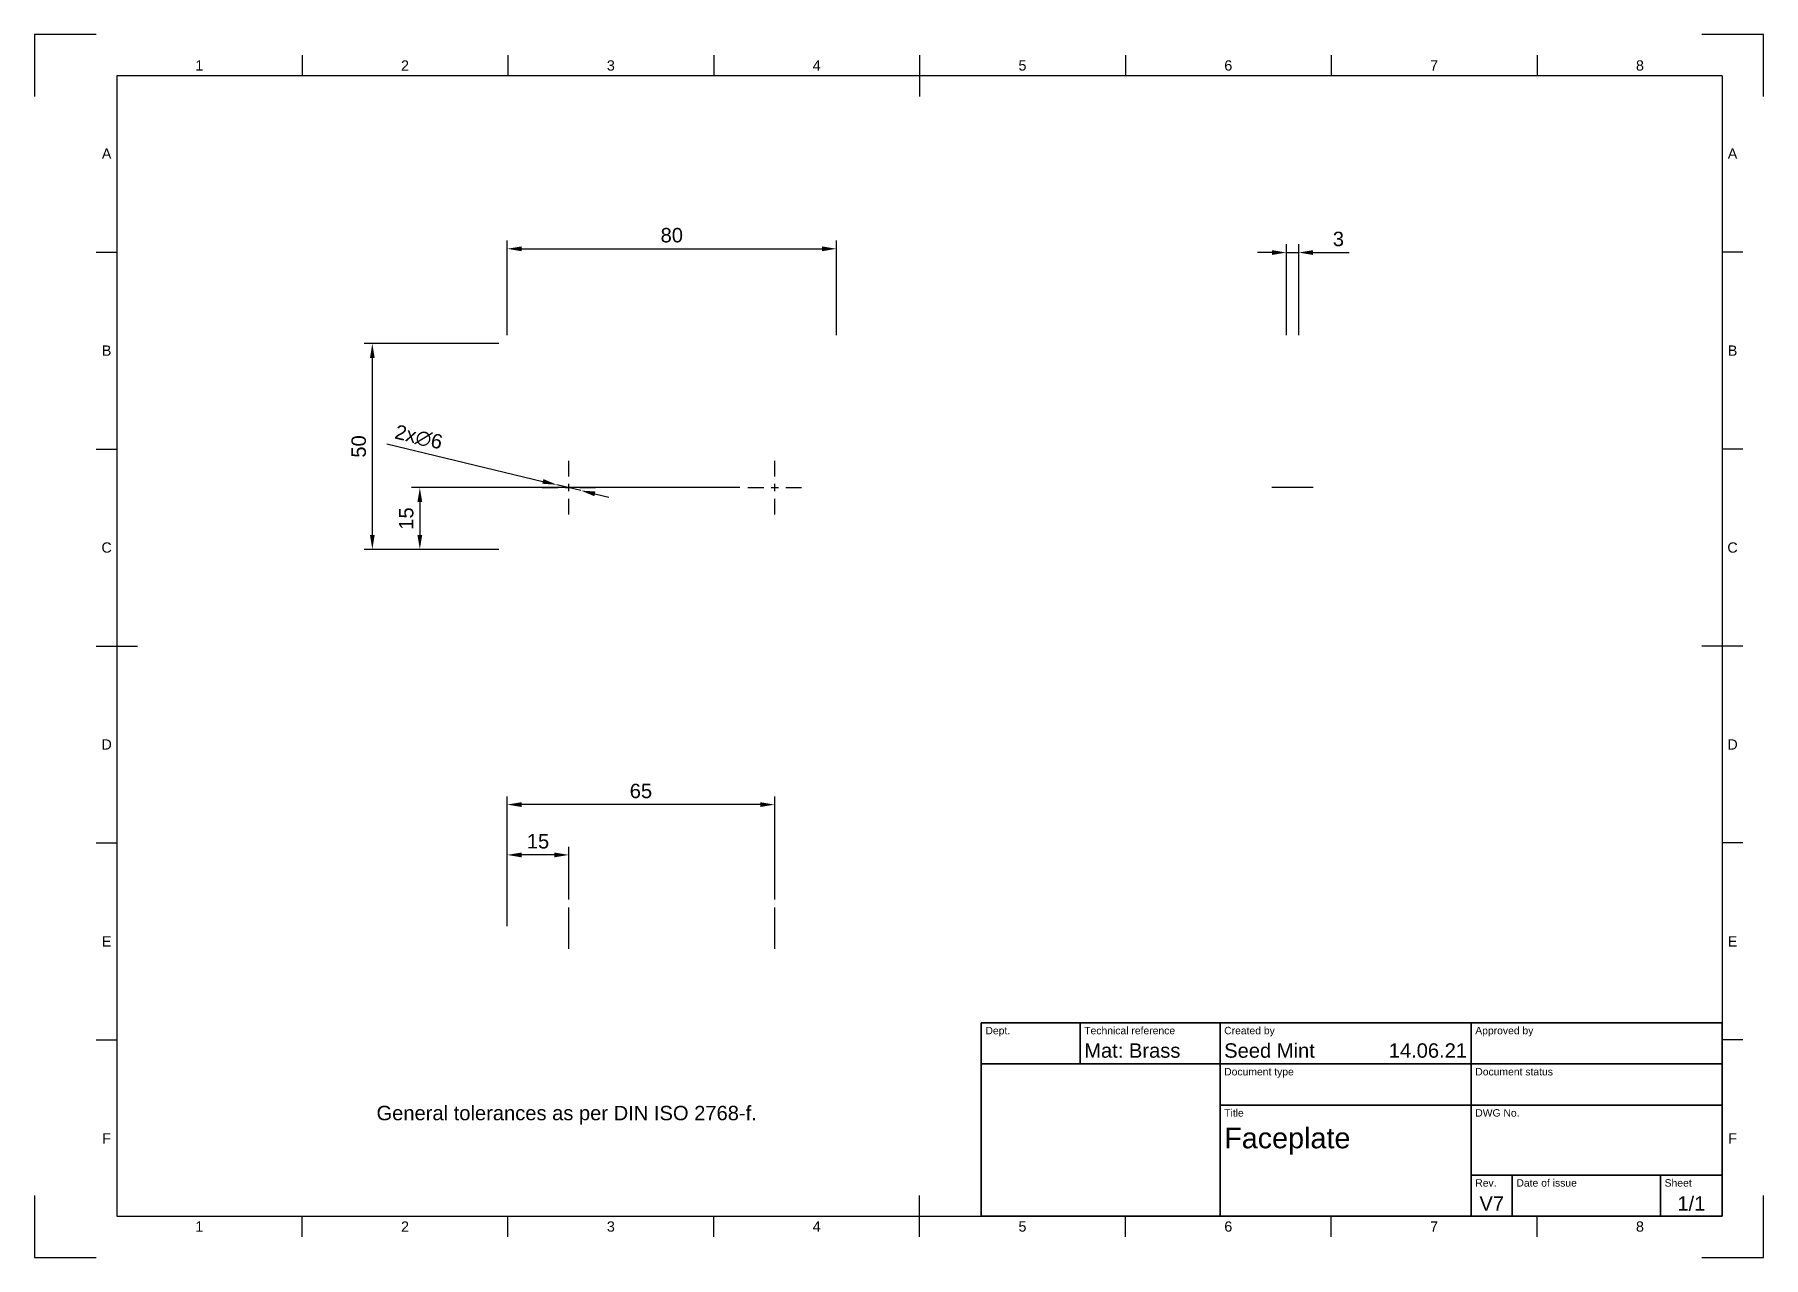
# Paper-space layout 'Plan1' of a CAD drawing. Header units: millimetres. Extents: x 0 to 420, y 0 to 297.
import ezdxf
from ezdxf.enums import TextEntityAlignment as Align

# ---------------------------------------------------------------- set-up
doc = ezdxf.new("R2010")
doc.units = ezdxf.units.MM
doc.header["$LTSCALE"] = 0.75
doc.linetypes.add('CENTER2', pattern=[28.575, 19.05, -3.175, 3.175, -3.175])
for name, color, linetype, lineweight in [('Annotations', 7, 'Continuous', 25), ('Border', 7, 'Continuous', 25), ('Center Lines', 7, 'CENTER2', 25), ('Dimensions', 7, 'Continuous', 25), ('TitleBlock', 7, 'Continuous', 35)]:
    doc.layers.add(name, color=color, linetype=linetype, lineweight=lineweight)
doc.styles.add('FusionTitle', font='Arial.ttf')
doc.styles.get("Standard").update_dxf_attribs({"font": 'Arial.ttf'})
doc.dimstyles.new('ISO-25', dxfattribs={"dimtxt": 3.5, "dimasz": 3.5, "dimexe": 2, "dimexo": 2, "dimgap": 1.5, "dimtad": 1, "dimzin": 12, "dimdsep": 46, "dimtxsty": 'Standard', "dimcen": 0, "dimclrd": 256, "dimclre": 256, "dimclrt": 256, "dimazin": 3, "dimtp": 0.1, "dimtm": 0.1, "dimtfac": 0.714, "dimtmove": 0, "dimatfit": 3, "dimfxl": 1, "dimtzin": 12, "dimarcsym": 0})

# ---------------------------------------------------------------- blocks, each defined once
blk = doc.blocks.new('ISO_A3_SHEET')
at = {"layer": 'Border'}
for p, q in [((65, 292), (65, 287)), ((115, 292), (115, 287)), ((165, 292), (165, 287)), ((215, 292), (215, 282)), ((265, 292), (265, 287)), ((315, 292), (315, 287)), ((365, 292), (365, 287)), ((410, 287), (20, 287)), ((20, 287), (20, 10)), ((410, 287), (410, 10)), ((15, 244.16666), (20, 244.16666)), ((415, 244.16666), (410, 244.16666)), ((15, 196.33333), (20, 196.33333)), ((415, 196.33333), (410, 196.33333)), ((15, 148.5), (25, 148.5)), ((415, 148.5), (405, 148.5)), ((15, 100.66667), (20, 100.66667)), ((415, 100.66667), (410, 100.66667)), ((15, 52.83334), (20, 52.83334)), ((415, 52.83334), (410, 52.83334)), ((215, 5), (215, 15)), ((20, 10), (410, 10)), ((65, 5), (65, 10)), ((115, 5), (115, 10)), ((165, 5), (165, 10)), ((265, 5), (265, 10)), ((315, 5), (315, 10)), ((365, 5), (365, 10))]:
    blk.add_line(p, q, dxfattribs=at)
at = {"layer": 'Defpoints'}
for p, q in [((15, 297), (0, 297)), ((0, 297), (0, 282)), ((420, 297), (405, 297)), ((420, 282), (420, 297)), ((0, 15), (0, 0)), ((420, 0), (420, 15)), ((0, 0), (15, 0)), ((405, 0), (420, 0))]:
    blk.add_line(p, q, dxfattribs=at)
at = {"layer": 'Border', "style": 'FusionTitle'}
for s, p in [('1', (40, 289.5)), ('2', (90, 289.5)), ('3', (140, 289.5)), ('4', (190, 289.5)), ('5', (240, 289.5)), ('6', (290, 289.5)), ('7', (340, 289.5)), ('8', (390, 289.5)), ('A', (17.5, 268.08333)), ('A', (412.5, 268.08333)), ('B', (17.5, 220.25)), ('B', (412.5, 220.25)), ('C', (17.5, 172.41667)), ('C', (412.5, 172.41667)), ('D', (17.5, 124.58334)), ('D', (412.5, 124.58334)), ('E', (17.5, 76.75001)), ('E', (412.5, 76.75001)), ('F', (17.5, 28.91668)), ('F', (412.5, 28.91668)), ('1', (40, 7.5)), ('2', (90, 7.5)), ('3', (140, 7.5)), ('4', (190, 7.5)), ('5', (240, 7.5)), ('6', (290, 7.5)), ('7', (340, 7.5)), ('8', (390, 7.5))]:
    blk.add_text(s, height=2.5, dxfattribs=at).set_placement(p, align=Align.MIDDLE)
blk = doc.blocks.new('ISO_TITLEBLOCK')
at = {"layer": 'TitleBlock'}
for p, q in [((0, 47), (-180, 47)), ((-180, 47), (-180, 0)), ((-156, 37), (-156, 47)), ((-122, 0), (-122, 47)), ((-61, 0), (-61, 47)), ((0, 0), (0, 47)), ((-180, 37), (0, 37)), ((-122, 27), (0, 27)), ((-61, 10), (0, 10)), ((-51, 0), (-51, 10)), ((-15, 0), (-15, 10)), ((-180, 0), (0, 0))]:
    blk.add_line(p, q, dxfattribs=at)
at = {"layer": 'TitleBlock', "style": 'FusionTitle'}
for s, p in [('Dept.', (-179, 46)), ('Technical reference', (-155, 46)), ('Created by', (-121, 46)), ('Approved by', (-60, 46)), ('Document type', (-121, 36)), ('Document status', (-60, 36)), ('Title', (-121, 26)), ('DWG No.', (-60, 26)), ('Rev.', (-60, 9)), ('Date of issue', (-50, 9)), ('Sheet', (-14, 9))]:
    blk.add_text(s, height=1.8, dxfattribs=at).set_placement(p, align=Align.TOP_LEFT)
for tag, height, p in [('DEPT', 3.5, (-179, 42)), ('TECHNICAL_REFERENCE', 3.5, (-155, 42)), ('CREATED_BY', 3.5, (-121, 42)), ('APPROVED_BY', 3.5, (-60, 42)), ('DOCUMENT_TYPE', 3.5, (-121, 32)), ('DOCUMENT_STATUS', 3.5, (-60, 32)), ('TITLE_1', 5, (-121, 21.5)), ('TITLE_2', 5, (-121, 14)), ('TITLE_3', 5, (-121, 6.5)), ('DATE_OF_ISSUE', 3.5, (-50, 5))]:
    blk.add_attdef(tag, text='', height=height, dxfattribs=at).set_placement(p, align=Align.TOP_LEFT)
for tag, p in [('CREATED_DATE', (-62, 42)), ('APPROVED_DATE', (-0.99, 42))]:
    blk.add_attdef(tag, text='', height=3.5, dxfattribs=at).set_placement(p, align=Align.TOP_RIGHT)
for tag, height, p in [('DRAWING_NUMBER', 5, (-30.5, 19.75)), ('REV', 3.5, (-56, 4.85)), ('SHEET', 3.5, (-7.5, 4.85))]:
    blk.add_attdef(tag, text='', height=height, dxfattribs=at).set_placement(p, align=Align.TOP_CENTER)
blk = doc.blocks.new('*U23')
at = {"layer": 'Center Lines', "color": 0, "ltscale": 0.75, "transparency": 16777216}
for p, q in [((0, 2.68), (0, 6.5)), ((-6.5, 0), (-2.68, 0)), ((2.68, 0), (6.5, 0)), ((0, -6.5), (0, -2.68))]:
    blk.add_line(p, q, dxfattribs=at)
at = {"layer": 'Center Lines', "color": 0, "linetype": 'Continuous', "ltscale": 0.75, "transparency": 16777216}
for p, q in [((-0.89, 0), (0.89, 0)), ((0, -0.89), (0, 0.89))]:
    blk.add_line(p, q, dxfattribs=at)
blk = doc.blocks.new('*U24')
at = {"layer": 'Center Lines', "color": 0, "ltscale": 0.75, "transparency": 16777216}
for p, q in [((0, 2.68), (0, 6.5)), ((-6.5, 0), (-2.68, 0)), ((2.68, 0), (6.5, 0)), ((0, -6.5), (0, -2.68))]:
    blk.add_line(p, q, dxfattribs=at)
at = {"layer": 'Center Lines', "color": 0, "linetype": 'Continuous', "ltscale": 0.75, "transparency": 16777216}
for p, q in [((-0.89, 0), (0.89, 0)), ((0, -0.89), (0, 0.89))]:
    blk.add_line(p, q, dxfattribs=at)
blk = doc.blocks.new('*U25')
at = {"layer": 'Center Lines', "color": 0, "ltscale": 0.75, "transparency": 16777216}
blk.add_line((5, 0), (-5, 0), dxfattribs=at)
blk = doc.blocks.new('*U26')
at = {"layer": 'Center Lines', "color": 0, "ltscale": 0.75, "transparency": 16777216}
blk.add_line((0, -5), (0, 5), dxfattribs=at)
blk = doc.blocks.new('*U27')
at = {"layer": 'Center Lines', "color": 0, "ltscale": 0.75, "transparency": 16777216}
blk.add_line((0, -5), (0, 5), dxfattribs=at)
blk = doc.blocks.new('*D28')
at = {"layer": 'Defpoints', "color": 0, "transparency": 16777216}
for p in [(194.8, 244.97), (114.8, 221.96), (194.8, 221.96)]:
    blk.add_point(p, dxfattribs=at)
at = {"layer": 'Dimensions', "lineweight": -2, "transparency": 16777216}
for p, q in [((114.8, 223.96), (114.8, 246.97)), ((118.3, 244.97), (191.3, 244.97)), ((194.8, 223.96), (194.8, 246.97))]:
    blk.add_line(p, q, dxfattribs=at)
at = {"layer": 'Dimensions', "transparency": 16777216}
for points in [[(118.3, 245.55), (118.3, 244.39), (114.8, 244.97)], [(191.3, 245.55), (191.3, 244.39), (194.8, 244.97)]]:
    blk.add_solid(points, dxfattribs=at)
at = {"layer": 'Dimensions', "transparency": 16777216, "insert": (154.8, 248.26), "char_height": 3.5, "attachment_point": 5}
blk.add_mtext('80', dxfattribs=at)
blk = doc.blocks.new('*D29')
at = {"layer": 'Defpoints', "color": 0, "transparency": 16777216}
for p in [(114.8, 221.96), (82.05, 171.96), (114.8, 171.96)]:
    blk.add_point(p, dxfattribs=at)
at = {"layer": 'Dimensions', "lineweight": -2, "transparency": 16777216}
for p, q in [((112.8, 221.96), (80.05, 221.96)), ((82.05, 218.46), (82.05, 175.46)), ((112.8, 171.96), (80.05, 171.96))]:
    blk.add_line(p, q, dxfattribs=at)
at = {"layer": 'Dimensions', "transparency": 16777216}
for points in [[(81.47, 218.46), (82.63, 218.46), (82.05, 221.96)], [(81.47, 175.46), (82.63, 175.46), (82.05, 171.96)]]:
    blk.add_solid(points, dxfattribs=at)
at = {"layer": 'Dimensions', "transparency": 16777216, "insert": (78.76, 196.96), "char_height": 3.5, "attachment_point": 5, "rotation": 90}
blk.add_mtext('50', dxfattribs=at)
blk = doc.blocks.new('*D30')
at = {"layer": 'Defpoints', "color": 0, "transparency": 16777216}
for p in [(307.1, 244.06), (304.1, 221.96), (307.1, 221.96)]:
    blk.add_point(p, dxfattribs=at)
at = {"layer": 'Dimensions', "lineweight": -2, "transparency": 16777216}
for p, q in [((300.6, 244.06), (297.1, 244.06)), ((304.1, 223.96), (304.1, 246.06)), ((304.1, 244.06), (307.1, 244.06)), ((307.1, 223.96), (307.1, 246.06)), ((310.6, 244.06), (319.39, 244.06))]:
    blk.add_line(p, q, dxfattribs=at)
at = {"layer": 'Dimensions', "transparency": 16777216}
for points in [[(300.6, 244.64), (300.6, 243.47), (304.1, 244.06)], [(310.6, 244.64), (310.6, 243.47), (307.1, 244.06)]]:
    blk.add_solid(points, dxfattribs=at)
at = {"layer": 'Dimensions', "transparency": 16777216, "insert": (316.75, 247.34), "char_height": 3.5, "attachment_point": 5}
blk.add_mtext('3', dxfattribs=at)
blk = doc.blocks.new('*D31')
at = {"layer": 'Defpoints', "color": 0, "transparency": 16777216}
for p in [(114.8, 97.76), (129.8, 84.95), (114.8, 81.45)]:
    blk.add_point(p, dxfattribs=at)
at = {"layer": 'Dimensions', "lineweight": -2, "transparency": 16777216}
for p, q in [((114.8, 83.45), (114.8, 99.76)), ((126.3, 97.76), (118.3, 97.76)), ((129.8, 86.95), (129.8, 99.76))]:
    blk.add_line(p, q, dxfattribs=at)
at = {"layer": 'Dimensions', "transparency": 16777216}
for points in [[(118.3, 98.34), (118.3, 97.18), (114.8, 97.76)], [(126.3, 98.34), (126.3, 97.18), (129.8, 97.76)]]:
    blk.add_solid(points, dxfattribs=at)
at = {"layer": 'Dimensions', "transparency": 16777216, "insert": (122.3, 101.05), "char_height": 3.5, "attachment_point": 5}
blk.add_mtext('15', dxfattribs=at)
blk = doc.blocks.new('*D32')
at = {"layer": 'Defpoints', "color": 0, "transparency": 16777216}
for p in [(114.8, 109.98), (179.8, 84.95), (114.8, 78.45)]:
    blk.add_point(p, dxfattribs=at)
at = {"layer": 'Dimensions', "lineweight": -2, "transparency": 16777216}
for p, q in [((114.8, 80.45), (114.8, 111.98)), ((176.3, 109.98), (118.3, 109.98)), ((179.8, 86.95), (179.8, 111.98))]:
    blk.add_line(p, q, dxfattribs=at)
at = {"layer": 'Dimensions', "transparency": 16777216}
for points in [[(118.3, 110.56), (118.3, 109.4), (114.8, 109.98)], [(176.3, 110.56), (176.3, 109.4), (179.8, 109.98)]]:
    blk.add_solid(points, dxfattribs=at)
at = {"layer": 'Dimensions', "transparency": 16777216, "insert": (147.3, 113.27), "char_height": 3.5, "attachment_point": 5}
blk.add_mtext('65', dxfattribs=at)
blk = doc.blocks.new('*D33')
at = {"layer": 'Defpoints', "color": 0, "transparency": 16777216}
for p in [(173.3, 186.96), (93.59, 171.96), (114.8, 171.96)]:
    blk.add_point(p, dxfattribs=at)
at = {"layer": 'Dimensions', "lineweight": -2, "transparency": 16777216}
for p, q in [((171.3, 186.96), (91.59, 186.96)), ((93.59, 183.46), (93.59, 175.46)), ((112.8, 171.96), (91.59, 171.96))]:
    blk.add_line(p, q, dxfattribs=at)
at = {"layer": 'Dimensions', "transparency": 16777216}
for points in [[(93.01, 183.46), (94.17, 183.46), (93.59, 186.96)], [(93.01, 175.46), (94.17, 175.46), (93.59, 171.96)]]:
    blk.add_solid(points, dxfattribs=at)
at = {"layer": 'Dimensions', "transparency": 16777216, "insert": (90.3, 179.46), "char_height": 3.5, "attachment_point": 5, "rotation": 90}
blk.add_mtext('15', dxfattribs=at)
blk = doc.blocks.new('*D36')
at = {"layer": 'Defpoints', "color": 0, "transparency": 16777216}
for p in [(126.89, 187.66), (132.72, 186.26)]:
    blk.add_point(p, dxfattribs=at)
at = {"layer": 'Dimensions', "lineweight": -2, "transparency": 16777216}
for p, q in [((85.57, 197.57), (123.48, 188.48)), ((132.72, 186.26), (126.89, 187.66)), ((136.12, 185.45), (139.53, 184.63))]:
    blk.add_line(p, q, dxfattribs=at)
at = {"layer": 'Dimensions', "transparency": 16777216}
for points in [[(123.62, 189.04), (123.35, 187.91), (126.89, 187.66)], [(136.26, 186.01), (135.99, 184.88), (132.72, 186.26)]]:
    blk.add_solid(points, dxfattribs=at)
at = {"layer": 'Dimensions', "transparency": 16777216, "insert": (93.32, 199.19), "char_height": 3.5, "attachment_point": 5, "rotation": 346.5121}
blk.add_mtext('2x∅6', dxfattribs=at)

psp = doc.layouts.new('Plan1')

# ---------------------------------------------------------------- block references
at = {"layer": 'Border'}
psp.add_blockref('ISO_A3_SHEET', (0, 0), dxfattribs=at)
at = {"layer": 'Center Lines', "ltscale": 0.75}
for name, p in [('*U23', (129.804, 186.961)), ('*U24', (179.804, 186.961)), ('*U25', (305.603, 186.961)), ('*U27', (129.804, 79.952)), ('*U26', (179.804, 79.952))]:
    psp.add_blockref(name, p, dxfattribs=at)
at = {"layer": 'TitleBlock'}
psp.add_blockref('ISO_TITLEBLOCK', (410, 10), dxfattribs=at).add_auto_attribs({'REV': 'V7', 'CREATED_DATE': '14.06.21', 'SHEET': '1/1', 'TITLE_1': 'Faceplate', 'CREATED_BY': 'Seed Mint', 'TECHNICAL_REFERENCE': 'Mat: Brass'})

# ---------------------------------------------------------------- texts
at = {"layer": 'Annotations', "insert": (83.069, 36.816), "char_height": 3.5, "attachment_point": 1}
psp.add_mtext_dynamic_manual_height_columns('General tolerances as per DIN ISO 2768-f.', width=143.66584, gutter_width=17.5, heights=[0], dxfattribs=at)

# ---------------------------------------------------------------- dimensions: what is measured, and where the dimension line sits
at = {"layer": 'Dimensions'}
for base, p1, p2, picture, middle in [((194.804, 244.969), (114.804, 221.961), (194.804, 221.961), '*D28', (154.804, 248.256)), ((307.103, 244.056), (304.103, 221.961), (307.103, 221.961), '*D30', (316.749, 247.344))]:
    dim = psp.add_linear_dim(base=base, p1=p1, p2=p2, dimstyle='ISO-25', override={"dimlfac": -1, "dimclrd": 256, "dimclre": 256}, dxfattribs=at)
    dim.commit()
    dim.dimension.update_dxf_attribs({"geometry": picture, "text_midpoint": middle})
for base, p1, p2, angle, picture, middle in [((82.049, 171.961), (114.804, 221.961), (114.804, 171.961), 270, '*D29', (82.049, 196.961)), ((93.59, 171.961), (173.304, 186.961), (114.804, 171.961), 90, '*D33', (93.59, 179.461)), ((114.804, 109.979), (179.804, 84.952), (114.804, 78.452), 180, '*D32', (147.304, 109.979)), ((114.804, 97.761), (129.804, 84.952), (114.804, 81.452), 180, '*D31', (122.304, 97.761))]:
    dim = psp.add_linear_dim(base=base, p1=p1, p2=p2, angle=angle, dimstyle='ISO-25', override={"dimlfac": -1}, dxfattribs=at)
    dim.commit()
    dim.dimension.update_dxf_attribs({"geometry": picture, "text_midpoint": middle, "dimtype": 160})
dim = psp.add_diameter_dim_2p(p1=(132.721, 186.262), p2=(126.886, 187.661), text='2x<>', dimstyle='ISO-25', override={"dimlfac": -1, "dimclrd": 256, "dimclre": 256}, dxfattribs=at)
dim.commit()
dim.dimension.update_dxf_attribs({"geometry": '*D36', "text_midpoint": (92.527, 195.902), "dimtype": 163})

doc.saveas('drawing.dxf')
